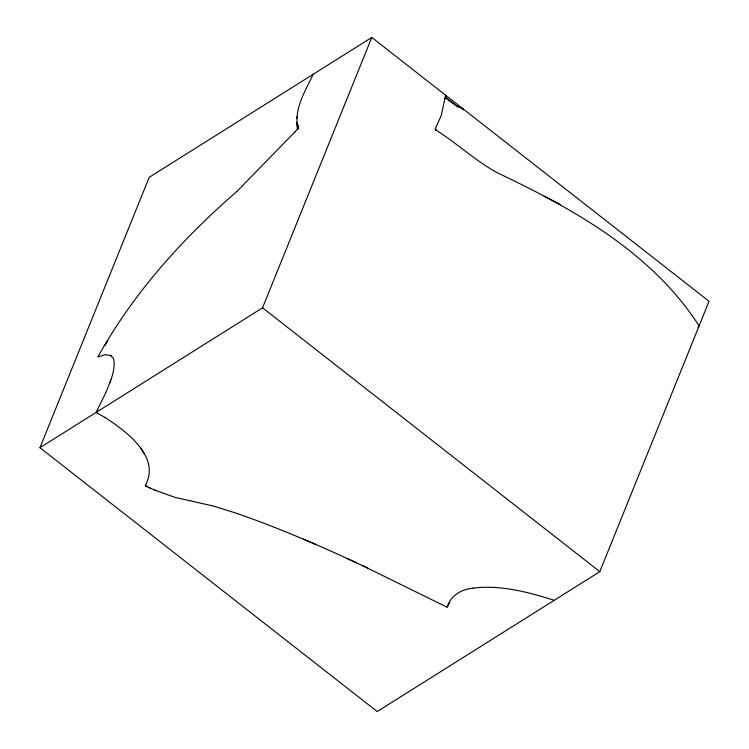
<?xml version="1.0" encoding="UTF-8"?>
<svg xmlns="http://www.w3.org/2000/svg" width="749" height="749" viewBox="0 0 749 749"><rect width="100%" height="100%" fill="white"/><g stroke="black" fill="none" stroke-linecap="round" stroke-linejoin="round"><path stroke-width="1.12" d="M457.911 106.807L448.866 100.535L446.104 97.745L445.571 95.189L445.458 97.089L457.911 106.807L462.639 108.521L463.603 109.944M296.773 118.145L296.95 116.778M435.441 128.332L441.208 115.692L445.571 95.189M96.986 412.98L97.604 409.6M105.618 393.178C109.813 382.233 116.039 370.53 113.558 358.49L110.328 355.157M109.953 382.402L110.889 379.902M39.95 447.715L149.191 177.344L371.785 37.45L709.05 301.285L599.809 571.656L377.215 711.55L39.95 447.715L262.553 307.82L371.785 37.45M313.194 74.273C305.302 91.06 293.346 109.485 297.999 128.819L298.617 127.367L296.894 122.452M105.628 393.178L96.059 412.456L104.86 417.39M236.824 191.519C182.091 239.006 133.182 293.355 97.857 356.964L105.225 354.68L111.058 355.672M105.038 345.355L107.809 340.917M362.319 565.542L446.685 606.999L449.756 602.271M698.04 327.416L699.107 325.881C651.827 252.619 574.015 209.243 497.373 172.794C475.147 160.67 456.74 142.965 435.3 129.652L435.441 128.322L435.984 130.083M445.028 98.971L446.095 97.745M236.824 191.519L295.2 131.665M294.451 132.433L298.654 128.145L297.278 124.783M473.059 588.143C461.927 589.285 450.168 595.389 447.481 607.149L446.685 606.99M473.059 588.143C500.669 584.679 528.101 592.094 554.213 600.314M189.881 500.716L175.425 497.505L155.277 490.267M189.881 500.725L213.849 506.174L237.499 513.599M237.499 513.589C281.989 529.197 325.3 547.978 367.881 568.173M154.481 489.93L145.643 486.073L145.372 485.249C161.101 456.441 125.532 430.797 104.851 417.39M154.257 489.846L156.541 490.801M303.392 539.158L315.366 544.28M149.145 487.627L150.109 488.058M347.208 558.511L356.543 562.845M544.111 196.172L560.336 204.627M98.334 356.196L99.149 356.627M98.259 356.318L98.952 356.683M435.319 129.465L435.909 129.82M262.553 307.82L599.809 571.656M147.225 486.775L145.381 485.249L146.476 486.447M462.489 108.474L463.406 109.513M140.363 447.762L144.192 453.866M445.515 95.582L445.983 97.876M297.728 125.645L297.999 128.819M297.007 123.707L297.325 129.502"/></g></svg>
